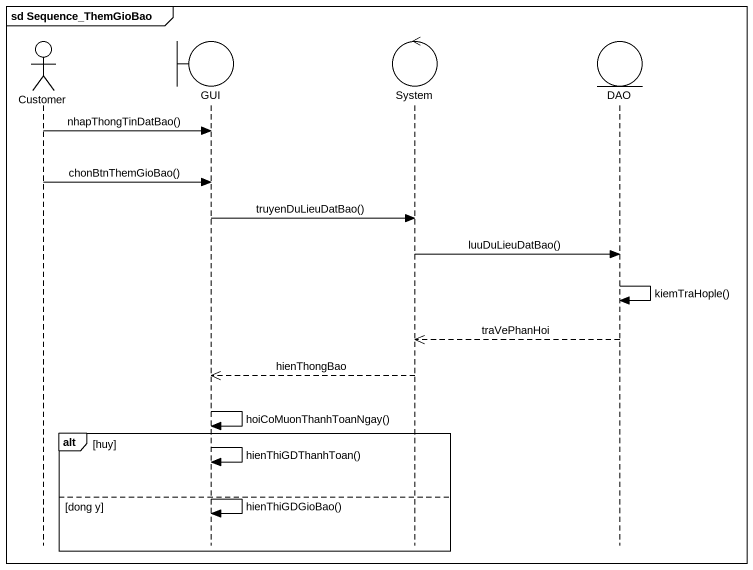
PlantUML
@startuml
mainframe sd Sequence_ThemGioBao
hide footbox
actor Customer
boundary GUI
control System
entity DAO

Customer -> GUI : nhapThongTinDatBao()
Customer -> GUI : chonBtnThemGioBao()
GUI -> System : truyenDuLieuDatBao()
System -> DAO : luuDuLieuDatBao()
DAO -> DAO : kiemTraHople()
DAO -->> System : traVePhanHoi
System -->> GUI : hienThongBao
GUI -> GUI : hoiCoMuonThanhToanNgay()
alt huy
  GUI -> GUI : hienThiGDThanhToan()
else dong y
  GUI -> GUI : hienThiGDGioBao()
end
@enduml
